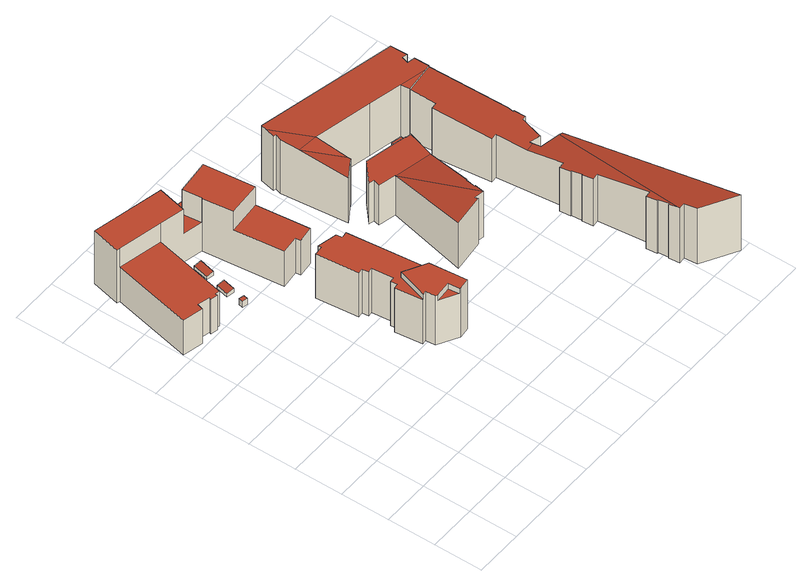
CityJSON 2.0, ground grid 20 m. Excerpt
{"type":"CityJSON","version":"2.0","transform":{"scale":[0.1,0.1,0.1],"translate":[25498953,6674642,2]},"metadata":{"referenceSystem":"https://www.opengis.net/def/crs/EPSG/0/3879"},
"CityObjects":{
"building1":{"type":"Building","attributes":{"BREC_BuildingHeightNN":"10.78","BREC_RoofNames":"flat","CODE":"210","GroundLevel":"7.78","HighestRoof":"10.78","LowestRoof":"10.78","REPAIRED":"no","roofType":"1000","measuredHeight":3},"address":[{"country":"Finland","locality":"Helsinki"},{"country":"Finland","locality":"Helsinki"}],"geometry":[{"type":"Solid","lod":"2","boundaries":[[[[0,1,2,3]],[[0,3,4,5]],[[5,6,1,0]],[[4,7,6,5]],[[3,2,7,4]],[[2,1,6,7]]]],"semantics":{"surfaces":[{"type":"WallSurface"},{"type":"RoofSurface","Area":"3.85","RoofOrientation":"-1.0","RoofPitch":"90.0","ZMax":"3.0","ZMaxASL":"10.78","ZMin":"3.0","ZMinASL":"10.78"},{"type":"GroundSurface"}],"values":[[0,1,0,0,0,2]]}}]},
"building2":{"type":"Building","attributes":{"BREC_BuildingHeightNN":"9.48","BREC_RoofNames":"flat","CODE":"210","GroundLevel":"7.79","HighestRoof":"9.48","LowestRoof":"9.48","REPAIRED":"no","roofType":"1000","measuredHeight":1.69},"address":[{"country":"Finland","locality":"Helsinki"},{"country":"Finland","locality":"Helsinki"}],"geometry":[{"type":"Solid","lod":"2","boundaries":[[[[8,9,10,11]],[[12,13,14,15]],[[8,13,12,9]],[[9,12,15,10]],[[14,11,10,15]],[[13,8,11,14]]]],"semantics":{"surfaces":[{"type":"WallSurface"},{"type":"RoofSurface","Area":"17.13","RoofOrientation":"282.47","RoofPitch":"78.2","ZMax":"2.02","ZMaxASL":"9.8","ZMin":"1.35","ZMinASL":"9.14"},{"type":"GroundSurface"}],"values":[[0,0,1,0,2,0]]}}]},
"building3":{"type":"Building","attributes":{"BREC_BuildingHeightNN":"20.1","BREC_RoofNames":"flat","CODE":"111","C_KAYTTARK":"039","GroundLevel":"2.86","HighestRoof":"20.1","KG_KRAKENN":"5058984","Katuosoite":"Arielinkatu 2","Kayttotarkoitus":"Asuinrakennus","Kerroksia":"8.0","Kerrosala":"7726.0","Kokonaisala":"10187","LowestRoof":"20.1","REPAIRED":"no","Rakennuksen_tila":"voimassa","Rakennusaine":"Betoni tai kevytbetoni","Rakennustunnus__RATU_":"58302","Rakennustunnus__VTJ-PRT_":"1030141204","TILA_KOODI":"2","Tilavuus":"33615","Valmistunut":"2012-09-27","roofType":"1000","measuredHeight":17.24},"address":[{"country":"Finland","locality":"Helsinki"},{"country":"Finland","locality":"Helsinki"}],"geometry":[{"type":"Solid","lod":"2","boundaries":[[[[16,17,18,19]],[[20,21,22,23]],[[24,16,19,25]],[[26,27,28,29]],[[17,26,29,18]],[[30,31,32,33]],[[34,35,36,37]],[[38,39,40,41]],[[42,43,44,45]],[[45,44,46,33,32,47]],[[48,49,50,41,40,51]],[[17,16,24,52,21,20,53,54,27,26]],[[55,39,38,43,42,56]],[[57,58,59,31,30,35,34,60]],[[52,24,25,61]],[[21,52,61,22]],[[28,27,54,57,60,62]],[[63,59,58,53,20,23]],[[49,48,64,65]],[[50,49,65,66]],[[63,23,22,61,25,19,18,29,28,62,37,36,67,66,65,64,68,69]],[[48,51,68,64]],[[67,46,44,43,38,41,50,66]],[[58,57,54,53]],[[60,34,37,62]],[[69,55,56,47,32,31,59,63]],[[36,35,30,33,46,67]],[[68,51,40,39,55,69]],[[56,42,45,47]]]],"semantics":{"surfaces":[{"type":"WallSurface"},{"type":"RoofSurface","Area":"109.81","RoofOrientation":"-1.0","RoofPitch":"90.0","ZMax":"14.17","ZMaxASL":"17.03","ZMin":"14.17","ZMinASL":"17.03"},{"type":"RoofSurface","Area":"296.13","RoofOrientation":"-1.0","RoofPitch":"90.0","ZMax":"17.19","ZMaxASL":"20.05","ZMin":"17.19","ZMinASL":"20.05"},{"type":"RoofSurface","Area":"291.92","RoofOrientation":"-1.0","RoofPitch":"90.0","ZMax":"26.2","ZMaxASL":"29.06","ZMin":"26.2","ZMinASL":"29.06"},{"type":"GroundSurface"}],"values":[[0,0,0,0,0,0,0,0,0,1,2,2,3,3,0,0,0,0,0,0,4,0,0,0,0,0,0,0,0]]}}]},
"building4":{"type":"Building","attributes":{"BREC_BuildingHeightNN":"9.48","BREC_RoofNames":"flat","CODE":"210","GroundLevel":"7.8","HighestRoof":"9.48","LowestRoof":"9.48","REPAIRED":"no","roofType":"1000","measuredHeight":1.68},"address":[{"country":"Finland","locality":"Helsinki"},{"country":"Finland","locality":"Helsinki"}],"geometry":[{"type":"Solid","lod":"2","boundaries":[[[[70,71,72,73]],[[72,74,75,73]],[[76,77,75,74]],[[70,77,76,71]],[[71,76,74,72]],[[75,77,70,73]]]],"semantics":{"surfaces":[{"type":"WallSurface"},{"type":"RoofSurface","Area":"21.38","RoofOrientation":"282.12","RoofPitch":"78.11","ZMax":"2.0","ZMaxASL":"9.8","ZMin":"1.34","ZMinASL":"9.14"},{"type":"GroundSurface"}],"values":[[0,0,0,0,1,2]]}}]},
"building5":{"type":"Building","attributes":{"BREC_BuildingHeightNN":"25.55","BREC_RoofNames":"flat","CODE":"111","C_KAYTTARK":"039","GroundLevel":"3.76","HighestRoof":"25.55","KG_KRAKENN":"5053190","Katuosoite":"Capellan puistotie 10","Kayttotarkoitus":"Asuinrakennus","Kerroksia":"6.0","Kerrosala":"3420.0","Kokonaisala":"4572","LowestRoof":"25.55","REPAIRED":"no","Rakennuksen_tila":"voimassa","Rakennusaine":"Betoni tai kevytbetoni","Rakennustunnus__RATU_":"57728","Rakennustunnus__VTJ-PRT_":"1031518877","TILA_KOODI":"2","Tilavuus":"14649","Valmistunut":"2012-11-27","roofType":"1000","measuredHeight":21.8},"address":[{"country":"Finland","locality":"Helsinki"},{"country":"Finland","locality":"Helsinki"}],"geometry":[{"type":"Solid","lod":"2","boundaries":[[[[78,79,80,81]],[[82,83,84,85]],[[86,87,88,89,90,91,92,93,94,95,83,82,96,97,98,99,79,78]],[[100,101,102]],[[103,104,105,106]],[[99,98,107,108]],[[87,86,109,110]],[[79,99,108,80]],[[105,111,112,110,109,81,80,108,107,113,114,85,84,115,116,117,118,119,106]],[[103,120,121,122,123,124,125,126,127,104]],[[124,123,119,118]],[[122,121,100,102]],[[117,93,92,125,124,118]],[[94,93,117,116]],[[121,120,101,100]],[[89,88,112,111]],[[97,96,114,113]],[[105,104,127,90,89,111]],[[83,95,115,84]],[[127,126,91,90]],[[81,109,86,78]],[[126,125,92,91]],[[95,94,116,115]],[[98,97,113,107]],[[119,123,122,102,101,120,103,106]],[[96,82,85,114]],[[88,87,110,112]]]],"semantics":{"surfaces":[{"type":"WallSurface"},{"type":"RoofSurface","Area":"441.24","RoofOrientation":"-1.0","RoofPitch":"90.0","ZMax":"21.81","ZMaxASL":"25.57","ZMin":"21.81","ZMinASL":"25.57"},{"type":"GroundSurface"},{"type":"RoofSurface","Area":"189.31","RoofOrientation":"-1.0","RoofPitch":"90.0","ZMax":"24.48","ZMaxASL":"28.24","ZMin":"24.48","ZMinASL":"28.24"}],"values":[[0,0,1,1,0,0,0,0,2,3,0,0,0,0,0,0,0,0,0,0,0,0,0,0,0,0,0]]}}]},
"building6":{"type":"Building","attributes":{"BREC_BuildingHeightNN":"24.37","BREC_RoofNames":"flat","CODE":"110","GroundLevel":"3.77","HighestRoof":"24.37","KG_KRAKENN":"0","Kayttotarkoitus":"Ei käyttömerkintää kartalla","Kerroksia":"0.0","Kerrosala":"0.0","LowestRoof":"24.37","REPAIRED":"no","Rakennuksen_tila":"voimassa","Rakennustunnus__RATU_":"0","TILA_KOODI":"2","roofType":"1000","measuredHeight":20.6},"address":[{"country":"Finland","locality":"Helsinki"},{"country":"Finland","locality":"Helsinki"}],"geometry":[{"type":"Solid","lod":"2","boundaries":[[[[128,129,130,131]],[[132,133,134,135,136]],[[136,137,138,132]],[[139,140,141,142]],[[132,143,144,133]],[[145,146,147,128,131]],[[148,149,150,151]],[[141,140,152,153,154]],[[153,155,156,154]],[[155,157,158,156]],[[157,159,160,158]],[[159,146,145,160]],[[149,161,162,150]],[[163,164,138,137,139,142]],[[161,149,148,165,166,152,140,139,137,136,135]],[[156,158,160,145,131,130,167,168,151,150,162,134,133,144,163,142,141,154]],[[165,148,151,168]],[[167,130,129,169]],[[134,162,161,135]],[[143,164,163,144]],[[129,128,147,170,169]],[[146,159,157,155,153,152,166,170,147]],[[166,165,168,167,169,170]],[[164,143,132,138]]]],"semantics":{"surfaces":[{"type":"WallSurface"},{"type":"RoofSurface","Area":"242.97","RoofOrientation":"192.21","RoofPitch":"80.88","ZMax":"21.25","ZMaxASL":"25.02","ZMin":"19.56","ZMinASL":"23.33"},{"type":"GroundSurface"},{"type":"RoofSurface","Area":"268.2","RoofOrientation":"353.76","RoofPitch":"84.39","ZMax":"22.67","ZMaxASL":"26.45","ZMin":"19.6","ZMinASL":"23.37"},{"type":"RoofSurface","Area":"9.91","RoofOrientation":"-1.0","RoofPitch":"90.0","ZMax":"19.58","ZMaxASL":"23.35","ZMin":"19.58","ZMinASL":"23.35"}],"values":[[0,0,0,0,0,0,0,0,0,0,0,0,0,0,1,2,0,0,0,0,3,3,0,4]]}}]},
"building7":{"type":"Building","attributes":{"BREC_BuildingHeightNN":"29.7","BREC_RoofNames":"flat","CODE":"111","C_KAYTTARK":"039","GroundLevel":"3.21","HighestRoof":"29.7","KG_KRAKENN":"5057477","Katuosoite":"Capellan puistotie 7","Kayttotarkoitus":"Asuinrakennus","Kerroksia":"8.0","Kerrosala":"20003.0","Kokonaisala":"28521","LowestRoof":"29.7","REPAIRED":"no","Rakennuksen_tila":"voimassa","Rakennusaine":"Betoni tai kevytbetoni","Rakennustunnus__RATU_":"58145","Rakennustunnus__VTJ-PRT_":"103023724X","TILA_KOODI":"2","Tilavuus":"91100","Valmistunut":"2013-08-15","roofType":"1000","measuredHeight":26.49},"address":[{"country":"Finland","locality":"Helsinki"},{"country":"Finland","locality":"Helsinki"}],"geometry":[{"type":"Solid","lod":"2","boundaries":[[[[171,172,173,174]],[[175,176,177,178]],[[179,180,181,182]],[[183,184,180,179]],[[185,186,187,188]],[[189,190,185,188,191]],[[192,193,194,195,196]],[[181,180,184,197,198,199,200,201,192,196,178,177,202,203,174,173,204]],[[205,206,201,200]],[[204,207,182,181]],[[208,171,174,203]],[[173,172,209,207,204]],[[184,183,186,185,190,197]],[[176,210,202,177]],[[199,191,188,187,205,200]],[[175,178,196,195]],[[210,208,203,202]],[[206,193,192,201]],[[182,209,172,171,208,210,176,175,195,194,183,179]],[[205,187,186,183,194,193,206]],[[209,182,207]],[[189,191,199,198]],[[190,189,198,197]]]],"semantics":{"surfaces":[{"type":"WallSurface"},{"type":"RoofSurface","Area":"54.23","RoofOrientation":"186.01","RoofPitch":"74.92","ZMax":"25.73","ZMaxASL":"28.94","ZMin":"22.39","ZMinASL":"25.6"},{"type":"RoofSurface","Area":"86.9","RoofOrientation":"143.84","RoofPitch":"78.66","ZMax":"25.71","ZMaxASL":"28.92","ZMin":"22.17","ZMinASL":"25.38"},{"type":"GroundSurface"},{"type":"RoofSurface","Area":"831.16","RoofOrientation":"192.61","RoofPitch":"83.21","ZMax":"27.52","ZMaxASL":"30.72","ZMin":"25.73","ZMinASL":"28.94"}],"values":[[0,0,0,0,1,2,0,3,0,0,0,0,0,0,0,0,0,0,4,4,4,0,0]]}}]},
"building8":{"type":"Building","attributes":{"BREC_BuildingHeightNN":"25.49","BREC_RoofNames":"flat","CODE":"110","GroundLevel":"3.29","HighestRoof":"25.49","KG_KRAKENN":"0","Kayttotarkoitus":"Ei käyttömerkintää kartalla","Kerroksia":"0.0","Kerrosala":"0.0","LowestRoof":"25.49","REPAIRED":"no","Rakennuksen_tila":"voimassa","Rakennustunnus__RATU_":"0","TILA_KOODI":"2","roofType":"1000","measuredHeight":22.2},"address":[{"country":"Finland","locality":"Helsinki"},{"country":"Finland","locality":"Helsinki"}],"geometry":[{"type":"Solid","lod":"2","boundaries":[[[[211,212,213,214,215]],[[216,217,218,219]],[[214,220,221,215]],[[220,222,223,221]],[[222,224,225,223]],[[224,226,227,225]],[[228,229,230,231]],[[229,232,233,230]],[[232,234,235,233]],[[234,236,237,235]],[[236,238,239,237]],[[240,216,219,241]],[[242,243,244,245,246]],[[238,247,248,239]],[[249,250,251,252,253]],[[254,255,256,257]],[[221,223,225,227,258,259,231,230,233,235,237,239,248,241,219,218,260,257,256,261,262,263,264,265,266,249,253,242,246,267,268,269,270,271,211,215]],[[266,272,273,250,249]],[[274,275,264,263]],[[276,274,263,262]],[[276,262,261,256,255]],[[275,277,265,264]],[[278,269,268,267,246,245]],[[277,272,266,265]],[[273,251,250]],[[234,232,229,228,279,280,226,224,222,220,214,213,244,243,281,282,247,238,236]],[[253,252,281,243,242]],[[278,283,270,269]],[[217,284,260,218]],[[285,212,211,271]],[[226,280,258,227]],[[254,284,217,216,240,282,281,252,251,273,272,277,275,274,276,255]],[[248,247,282,240,241]],[[284,254,257,260]],[[280,279,259,258]],[[283,285,271,270]],[[279,228,231,259]],[[244,213,212,285,283,278,245]]]],"semantics":{"surfaces":[{"type":"WallSurface"},{"type":"GroundSurface"},{"type":"RoofSurface","Area":"0.33","RoofOrientation":"353.57","RoofPitch":"83.38","ZMax":"20.03","ZMaxASL":"23.33","ZMin":"19.98","ZMinASL":"23.28"},{"type":"RoofSurface","Area":"644.0","RoofOrientation":"173.57","RoofPitch":"83.5","ZMax":"25.33","ZMaxASL":"28.62","ZMin":"19.98","ZMinASL":"23.28"},{"type":"RoofSurface","Area":"637.24","RoofOrientation":"29.63","RoofPitch":"83.11","ZMax":"27.58","ZMaxASL":"30.87","ZMin":"20.61","ZMinASL":"23.9"}],"values":[[0,0,0,0,0,0,0,0,0,0,0,0,0,0,0,0,1,0,0,0,0,0,0,0,2,2,0,0,0,0,0,3,0,0,0,0,0,4]]}}]}
},
"vertices":[
[295,1194,88],[295,1194,58],[275,1199,58],[275,1199,88],[271,1181,88],[291,1176,88],[291,1176,58],[271,1181,58],
[321,1298,78],[309,1246,78],[309,1246,58],[321,1298,58],[279,1254,72],[290,1306,71],[290,1306,58],[279,1254,58],
[144,1229,181],[94,1241,181],[94,1241,9],[144,1229,9],[189,1219,181],[172,1223,181],[172,1223,9],[189,1219,9],[142,1220,181],[142,1220,9],[88,1216,181],[4,1235,181],[4,1235,9],[88,1216,9],[385,1619,271],[358,1501,271],[358,1501,150],[385,1619,150],[65,1567,271],[92,1685,271],[92,1685,9],[65,1567,9],[593,1368,271],[453,1357,271],[453,1357,181],[593,1368,181],[430,1562,271],[570,1576,271],[570,1576,150],[430,1562,150],[570,1577,150],[439,1483,150],[549,1162,181],[552,1142,181],[616,1149,181],[475,1154,181],[170,1214,181],[257,1523,181],[78,1563,181],[439,1482,271],[439,1483,271],[78,1563,271],[257,1523,271],[257,1524,271],[78,1564,271],[170,1214,9],[78,1564,9],[257,1524,9],[549,1162,9],[552,1142,9],[616,1149,9],[570,1577,9],[475,1154,9],[439,1482,9],
[347,1418,58],[347,1418,78],[332,1352,78],[332,1352,58],[303,1359,71],[303,1359,58],[317,1425,71],[317,1425,58],
[558,748,236],[549,835,236],[549,835,18],[558,748,18],[525,1034,236],[524,1047,236],[524,1047,18],[525,1034,18],[538,746,236],[541,719,236],[522,717,236],[534,604,236],[537,604,236],[575,729,236],[668,678,236],[632,1008,236],[607,1005,236],[604,1029,236],[488,1030,236],[506,857,236],[526,859,236],[529,832,236],[629,566,236],[564,562,236],[634,522,236],[557,566,262],[553,606,262],[553,606,18],[557,566,18],[526,859,18],[529,832,18],[538,746,18],[541,719,18],[534,604,18],[522,717,18],[506,857,18],[488,1030,18],[604,1029,18],[607,1005,18],[632,1008,18],[684,524,18],[640,519,18],[564,562,262],[629,566,262],[634,522,262],[640,519,262],[684,524,262],[668,678,262],[575,729,262],[537,604,262],
[1028,751,243],[1029,737,244],[1029,737,18],[1028,751,18],[1081,1132,214],[1081,1132,18],[951,1160,18],[951,1160,230],[1081,1132,230],[1124,1122,230],[1124,1122,214],[1124,1120,230],[1146,1115,230],[1146,1115,18],[1124,1120,18],[1085,1153,214],[1085,1153,18],[1067,743,18],[1067,743,244],[1066,743,244],[897,1066,214],[902,1091,218],[902,1091,18],[897,1066,18],[1124,1015,213],[1085,828,235],[1085,828,18],[1082,828,235],[1082,828,18],[1073,785,239],[1073,785,18],[1076,785,239],[1076,785,18],[880,1096,218],[880,1096,18],[1129,1144,18],[1129,1144,214],[969,1049,213],[969,1048,213],[896,722,18],[969,1049,18],[896,722,244],[968,1045,214],
[1407,1296,277],[1413,1239,270],[1413,1239,12],[1407,1296,12],[1396,1390,287],[1403,1324,280],[1403,1324,12],[1396,1390,12],[1148,1293,270],[1148,1293,12],[1282,1263,12],[1282,1263,269],[909,1346,269],[909,1346,12],[923,1219,236],[909,1345,269],[826,1354,269],[826,1353,269],[904,1195,234],[924,1206,234],[847,1158,235],[814,1457,12],[814,1457,280],[823,1495,284],[828,1518,287],[828,1518,12],[924,1206,12],[904,1195,12],[847,1158,12],[818,1429,12],[825,1455,12],[1382,1329,12],[1376,1303,12],[1286,1224,12],[818,1429,277],[825,1455,280],[1286,1224,269],[1376,1303,277],[1397,1237,269],[1382,1329,280],
[1379,132,13],[1379,132,285],[1377,143,284],[1373,177,280],[1373,177,13],[1297,880,227],[1271,1118,254],[1271,1118,13],[1297,880,13],[1377,177,280],[1377,177,13],[1372,222,275],[1372,222,13],[1368,222,275],[1368,222,13],[1363,267,270],[1363,267,13],[1341,476,245],[1336,522,240],[1336,522,13],[1341,476,13],[1339,522,240],[1339,522,13],[1334,566,235],[1334,566,13],[1331,565,235],[1331,565,13],[1326,611,230],[1326,611,13],[1323,883,227],[1323,883,13],[1379,730,13],[1379,730,216],[1458,713,220],[1473,709,219],[1473,709,13],[1352,614,230],[1352,614,13],[1419,763,13],[1419,763,213],[1406,766,213],[1374,774,214],[1374,774,13],[1286,1224,266],[1413,1239,266],[1413,1239,13],[1286,1224,13],[1390,270,13],[1367,479,13],[1297,1121,13],[1428,1107,13],[1448,924,13],[1446,899,13],[1451,900,13],[1456,855,13],[1440,853,13],[1494,520,13],[1532,177,13],[1552,0,13],[1410,81,13],[1404,135,13],[1440,853,222],[1420,767,213],[1446,899,227],[1451,900,227],[1448,924,230],[1456,855,222],[1552,0,289],[1367,479,245],[1390,270,270],[1375,762,213],[1337,758,213],[1410,81,289],[1297,1121,254],[1404,135,283]
]}
